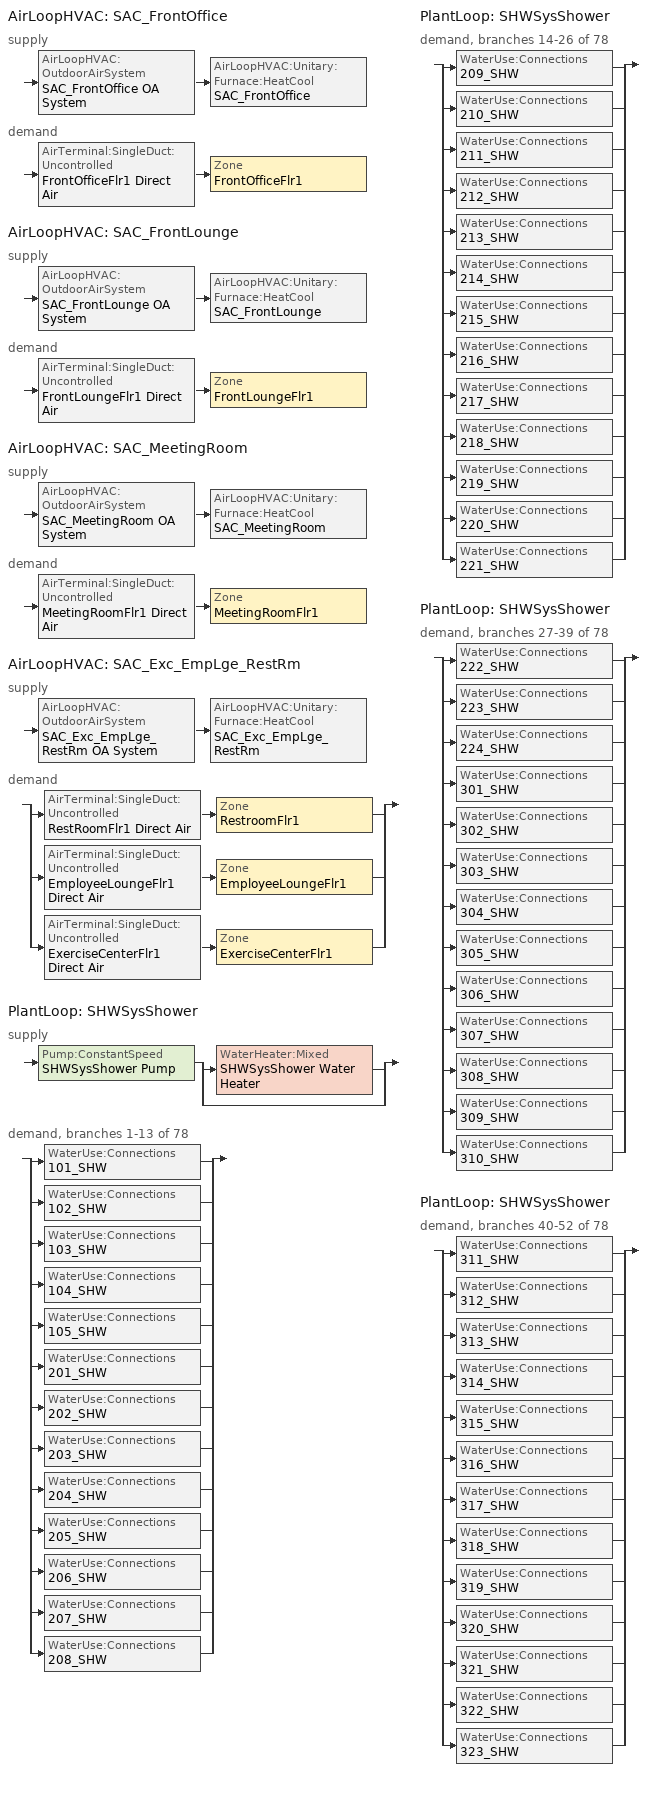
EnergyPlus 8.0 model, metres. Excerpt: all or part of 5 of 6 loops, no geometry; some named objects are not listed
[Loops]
AirLoopHVAC 'SAC_FrontOffice'
 supply: AirLoopHVAC:OutdoorAirSystem 'SAC_FrontOffice OA System' > AirLoopHVAC:Unitary:Furnace:HeatCool 'SAC_FrontOffice'
 demand: AirTerminal:SingleDuct:Uncontrolled 'FrontOfficeFlr1 Direct Air' > Zone 'FrontOfficeFlr1'
AirLoopHVAC 'SAC_FrontLounge'
 supply: AirLoopHVAC:OutdoorAirSystem 'SAC_FrontLounge OA System' > AirLoopHVAC:Unitary:Furnace:HeatCool 'SAC_FrontLounge'
 demand: AirTerminal:SingleDuct:Uncontrolled 'FrontLoungeFlr1 Direct Air' > Zone 'FrontLoungeFlr1'
AirLoopHVAC 'SAC_MeetingRoom'
 supply: AirLoopHVAC:OutdoorAirSystem 'SAC_MeetingRoom OA System' > AirLoopHVAC:Unitary:Furnace:HeatCool 'SAC_MeetingRoom'
 demand: AirTerminal:SingleDuct:Uncontrolled 'MeetingRoomFlr1 Direct Air' > Zone 'MeetingRoomFlr1'
AirLoopHVAC 'SAC_Exc_EmpLge_RestRm'
 supply: AirLoopHVAC:OutdoorAirSystem 'SAC_Exc_EmpLge_RestRm OA System' > AirLoopHVAC:Unitary:Furnace:HeatCool 'SAC_Exc_EmpLge_RestRm'
 demand: split
  | AirTerminal:SingleDuct:Uncontrolled 'RestRoomFlr1 Direct Air' > Zone 'RestroomFlr1'
  | AirTerminal:SingleDuct:Uncontrolled 'EmployeeLoungeFlr1 Direct Air' > Zone 'EmployeeLoungeFlr1'
  | AirTerminal:SingleDuct:Uncontrolled 'ExerciseCenterFlr1 Direct Air' > Zone 'ExerciseCenterFlr1'
PlantLoop 'SHWSysShower'
 supply: Pump:ConstantSpeed 'SHWSysShower Pump' > split
  | WaterHeater:Mixed 'SHWSysShower Water Heater'
  | bypass
 demand, branches 1-13 of 78: split
  | WaterUse:Connections '101_SHW'
  | WaterUse:Connections '102_SHW'
  | WaterUse:Connections '103_SHW'
  | WaterUse:Connections '104_SHW'
  | WaterUse:Connections '105_SHW'
  | WaterUse:Connections '201_SHW'
  | WaterUse:Connections '202_SHW'
  | WaterUse:Connections '203_SHW'
  | WaterUse:Connections '204_SHW'
  | WaterUse:Connections '205_SHW'
  | WaterUse:Connections '206_SHW'
  | WaterUse:Connections '207_SHW'
  | WaterUse:Connections '208_SHW'
PlantLoop 'SHWSysShower'
 demand, branches 14-26 of 78: split
  | WaterUse:Connections '209_SHW'
  | WaterUse:Connections '210_SHW'
  | WaterUse:Connections '211_SHW'
  | WaterUse:Connections '212_SHW'
  | WaterUse:Connections '213_SHW'
  | WaterUse:Connections '214_SHW'
  | WaterUse:Connections '215_SHW'
  | WaterUse:Connections '216_SHW'
  | WaterUse:Connections '217_SHW'
  | WaterUse:Connections '218_SHW'
  | WaterUse:Connections '219_SHW'
  | WaterUse:Connections '220_SHW'
  | WaterUse:Connections '221_SHW'
PlantLoop 'SHWSysShower'
 demand, branches 27-39 of 78: split
  | WaterUse:Connections '222_SHW'
  | WaterUse:Connections '223_SHW'
  | WaterUse:Connections '224_SHW'
  | WaterUse:Connections '301_SHW'
  | WaterUse:Connections '302_SHW'
  | WaterUse:Connections '303_SHW'
  | WaterUse:Connections '304_SHW'
  | WaterUse:Connections '305_SHW'
  | WaterUse:Connections '306_SHW'
  | WaterUse:Connections '307_SHW'
  | WaterUse:Connections '308_SHW'
  | WaterUse:Connections '309_SHW'
  | WaterUse:Connections '310_SHW'
PlantLoop 'SHWSysShower'
 demand, branches 40-52 of 78: split
  | WaterUse:Connections '311_SHW'
  | WaterUse:Connections '312_SHW'
  | WaterUse:Connections '313_SHW'
  | WaterUse:Connections '314_SHW'
  | WaterUse:Connections '315_SHW'
  | WaterUse:Connections '316_SHW'
  | WaterUse:Connections '317_SHW'
  | WaterUse:Connections '318_SHW'
  | WaterUse:Connections '319_SHW'
  | WaterUse:Connections '320_SHW'
  | WaterUse:Connections '321_SHW'
  | WaterUse:Connections '322_SHW'
  | WaterUse:Connections '323_SHW'
[Sizing:Zone] Zone Cooling Design Supply Air Temperature Input Method=SupplyAirTemperature; Zone Cooling Design Supply Air Temperature {C}=14; Zone Heating Design Supply Air Temperature Input Method=SupplyAirTemperature; Zone Heating Design Supply Air Temperature {C}=50; Zone Cooling Design Supply Air Humidity Ratio {kg-H2O/kg-air}=0.008; Zone Heating Design Supply Air Humidity Ratio {kg-H2O/kg-air}=0.008; Cooling Design Air Flow Method=DesignDay; Cooling Design Air Flow Rate {m3/s}=0; Cooling Minimum Air Flow Fraction=0; Heating Design Air Flow Method=DesignDay; Heating Design Air Flow Rate {m3/s}=0; Heating Maximum Air Flow Fraction=0
Name | Design Specification Outdoor Air Object
FrontLoungeFlr1 | SZ DSOA FrontLoungeFlr1
RestroomFlr1 | SZ DSOA RestroomFlr1
MeetingRoomFlr1 | SZ DSOA MeetingRoomFlr1
EmployeeLoungeFlr1 | SZ DSOA EmployeeLoungeFlr1
ExerciseCenterFlr1 | SZ DSOA ExerciseCenterFlr1
FrontOfficeFlr1 | SZ DSOA FrontOfficeFlr1
[DesignSpecification:OutdoorAir] Outdoor Air Method=Flow/Area; Outdoor Air Flow per Person {m3/s}=0; Outdoor Air Flow per Zone {m3/s}=0
Name | outside air flow per zone area {m3/s-m2}
SZ DSOA FrontLoungeFlr1 | 0.00144724
SZ DSOA RestroomFlr1 | 0
SZ DSOA MeetingRoomFlr1; SZ DSOA EmployeeLoungeFlr1 | 0.00157419
SZ DSOA ExerciseCenterFlr1 | 0.00132029
SZ DSOA FrontOfficeFlr1 | 0.000431633
[Sizing:System] Type of Load to Size On=Sensible; Design Outdoor Air Flow Rate {m3/s}=autosize; Minimum System Air Flow Ratio=1; Preheat Design Temperature {C}=7; Preheat Design Humidity Ratio {kgWater/kgDryAir}=0.008; Precool Design Temperature {C}=11; Precool Design Humidity Ratio {kgWater/kgDryAir}=0.008; Central Cooling Design Supply Air Temperature {C}=12; Central Heating Design Supply Air Temperature {C}=50; Sizing Option=NonCoincident; 100% Outdoor Air in Cooling=No; 100% Outdoor Air in Heating=No; Central Cooling Design Supply Air Humidity Ratio {kgWater/kgDryAir}=0.008; Central Heating Design Supply Air Humidity Ratio {kgWater/kgDryAir}=0.008; Cooling Design Air Flow Method=DesignDay; Cooling Design Air Flow Rate {m3/s}=0; Heating Design Air Flow Method=DesignDay; Heating Design Air Flow Rate {m3/s}=0; System Outdoor Air Method=ZoneSum
SAC_FrontOffice; SAC_FrontLounge; SAC_MeetingRoom; SAC_Exc_EmpLge_RestRm
[Sizing:Plant]
SHWSysShower: Loop Type=Heating; Design Loop Exit Temperature {C} This is to fix warning error.=60; Loop Design Temperature Difference {deltaC}=5
[ZoneControl:Thermostat] Control Type Schedule=COMPACT HVAC-ALWAYS 4; Control 1=CommonArea Thermostat Dual SP Control
Name | Zone or ZoneList
FrontLoungeFlr1 Thermostat | FrontLoungeFlr1
RestRoomFlr1 Thermostat | RestRoomFlr1
MeetingRoomFlr1 Thermostat | MeetingRoomFlr1
EmployeeLoungeFlr1 Thermostat | EmployeeLoungeFlr1
ExerciseCenterFlr1 Thermostat | ExerciseCenterFlr1
FrontOfficeFlr1 Thermostat | FrontOfficeFlr1
[ThermostatSetpoint:DualSetpoint]
CommonArea Thermostat Dual SP Control: Heating Setpoint Temperature Schedule=CommonArea_HtgSP_Sch; Cooling Setpoint Temperature Schedule=CommonArea_ClgSP_Sch
[AirTerminal:SingleDuct:Uncontrolled] Availability Schedule=COMPACT HVAC-ALWAYS 1; Maximum Air Flow Rate {m3/s}=autosize
FrontLoungeFlr1 Direct Air; RestRoomFlr1 Direct Air; MeetingRoomFlr1 Direct Air; EmployeeLoungeFlr1 Direct Air; ExerciseCenterFlr1 Direct Air; FrontOfficeFlr1 Direct Air
[Zone equipment]
FrontLoungeFlr1: FrontLoungeFlr1 Direct Air
RestRoomFlr1: RestRoomFlr1 Direct Air
MeetingRoomFlr1: MeetingRoomFlr1 Direct Air
EmployeeLoungeFlr1: EmployeeLoungeFlr1 Direct Air
ExerciseCenterFlr1: ExerciseCenterFlr1 Direct Air
FrontOfficeFlr1: FrontOfficeFlr1 Direct Air
[Fan:ConstantVolume] Availability Schedule=AlwaysOn; Fan Efficiency=0.55575; Pressure Rise {Pa}=622.5; Maximum Flow Rate {m3/s}=autosize; Motor Efficiency=0.855; Motor In Airstream Fraction=1
SAC_FrontOffice Supply Fan; SAC_FrontLounge Supply Fan; SAC_Exc_EmpLge_RestRm Supply Fan
[Fan:OnOff]
SAC_MeetingRoom Supply Fan: Availability Schedule=AlwaysOn; Fan Efficiency=0.55575; Pressure Rise {Pa}=622.5; Maximum Flow Rate {m3/s}=autosize; Motor Efficiency=0.855; Motor In Airstream Fraction=1; Fan Efficiency Ratio Function of Speed Ratio Curve=0.55575
[Coil:Cooling:DX:SingleSpeed] Availability Schedule=AlwaysOn; Rated Total Cooling Capacity {W}=autosize; Rated Sensible Heat Ratio=autosize; Rated COP {W/W}=4.11713; Rated Air Flow Rate {m3/s}=autosize; Total Cooling Capacity Function of Temperature Curve=SAC DX Cooling Coil Cap-FT; Total Cooling Capacity Function of Flow Fraction Curve=SAC DX Cooling Coil Cap-FF; Energy Input Ratio Function of Temperature Curve=SAC DX Cooling Coil EIR-FT; Energy Input Ratio Function of Flow Fraction Curve=SAC DX Cooling Coil EIR-FF; Part Load Fraction Correlation Curve=SAC DX Cooling Coil PLF-FPLR; Nominal Time for Condensate Removal to Begin {s}=0; Ratio of Initial Moisture Evaporation Rate and Steady State Latent Capacity=0; Maximum Cycling Rate {cycles/hr}=0; Latent Capacity Time Constant {s}=0; Condenser Type=AirCooled; Evaporative Condenser Effectiveness=0; Evaporative Condenser Pump Rated Power Consumption {W}=0; Crankcase Heater Capacity {W}=0; Maximum Outdoor Dry-Bulb Temperature for Crankcase Heater Operation {C}=10
SAC_FrontOffice Cooling Coil; SAC_FrontLounge Cooling Coil; SAC_MeetingRoom Cooling Coil; SAC_Exc_EmpLge_RestRm Cooling Coil
[Coil:Heating:Gas] Availability Schedule=AlwaysOn; Gas Burner Efficiency=0.8; Nominal Capacity {W}=autosize; Parasitic Electric Load {W}=0; Part Load Fraction Correlation Curve=SAC Heating Coil PLF-FPLR; Parasitic Gas Load {W}=0
SAC_FrontOffice Heating Coil; SAC_FrontLounge Heating Coil; SAC_MeetingRoom Heating Coil; SAC_Exc_EmpLge_RestRm Heating Coil
[AirLoopHVAC:Unitary:Furnace:HeatCool] Availability Schedule=COMPACT HVAC-ALWAYS 1; Maximum Supply Air Temperature {C}=80; Supply Air Flow Rate During Cooling Operation {m3/s}=autosize; Supply Air Flow Rate During Heating Operation {m3/s}=autosize; Supply Air Flow Rate When No Cooling or Heating is Needed {m3/s}=autosize; Fan Placement=BlowThrough; Dehumidification Control Type=None
Name | Supply Air Fan Operating Mode Schedule | Controlling Zone or Thermostat Location | Supply Fan | Heating Coil | Cooling Coil
SAC_FrontOffice | COMPACT HVAC-ALWAYS 1 | FrontOfficeFlr1 | SAC_FrontOffice Supply Fan | SAC_FrontOffice Heating Coil | SAC_FrontOffice Cooling Coil
SAC_FrontLounge | COMPACT HVAC-ALWAYS 1 | FrontLoungeFlr1 | SAC_FrontLounge Supply Fan | SAC_FrontLounge Heating Coil | SAC_FrontLounge Cooling Coil
SAC_MeetingRoom | Off During Unoccupied Period | MeetingRoomFlr1 | SAC_MeetingRoom Supply Fan | SAC_MeetingRoom Heating Coil | SAC_MeetingRoom Cooling Coil
SAC_Exc_EmpLge_RestRm | COMPACT HVAC-ALWAYS 1 | ExerciseCenterFlr1 | SAC_Exc_EmpLge_RestRm Supply Fan | SAC_Exc_EmpLge_RestRm Heating Coil | SAC_Exc_EmpLge_RestRm Cooling Coil
[Controller:OutdoorAir] Minimum Outdoor Air Flow Rate {m3/s}=autosize; Maximum Outdoor Air Flow Rate {m3/s}=autosize; Economizer Control Action Type=ModulateFlow; Lockout Type=NoLockout; Minimum Limit Type=FixedMinimum; Minimum Outdoor Air Schedule=MinOA_MotorizedDamper_Sched
Name | EconomizerChoice | Maximum Fraction of Outdoor Air Schedule
SAC_FrontOffice OA Controller | NoEconomizer | SAC_FO_Timestep_Econ_Eff_SCH
SAC_FrontLounge OA Controller | DifferentialDryBulb | SAC_FL_Timestep_Econ_Eff_SCH
SAC_MeetingRoom OA Controller | NoEconomizer | SAC_MR_Timestep_Econ_Eff_SCH
SAC_Exc_EmpLge_RestRm OA Controller | NoEconomizer | SAC_Exc_Timestep_Econ_Eff_SCH
[AirLoopHVAC] Design Supply Air Flow Rate {m3/s}=autosize
SAC_FrontOffice; SAC_FrontLounge; SAC_MeetingRoom; SAC_Exc_EmpLge_RestRm
[Pump:ConstantSpeed]
SHWSysShower Pump: Rated Flow Rate {m3/s}=AUTOSIZE; Rated Pump Head {Pa}=29891; Rated Power Consumption {W}=AUTOSIZE; Motor Efficiency=0.85; Fraction of Motor Inefficiencies to Fluid Stream=0; Pump Control Type=Intermittent
[WaterHeater:Mixed]
SHWSysShower Water Heater: Tank Volume {m3}=1.135624; Setpoint Temperature Schedule=SHWSysShower Water Heater Setpoint Temperature Schedule; Deadband Temperature Difference {deltaC}=2; Maximum Temperature Limit {C}=82.2222; Heater Control Type=Cycle; Heater Maximum Capacity {W}=87921.32; Heater Fuel Type=NATURALGAS; Heater Thermal Efficiency=0.803989; Off Cycle Parasitic Fuel Consumption Rate {W}=1568; Off Cycle Parasitic Fuel Type=NATURALGAS; Off Cycle Parasitic Heat Fraction to Tank=0.8; On Cycle Parasitic Fuel Consumption Rate {W}=1568; On Cycle Parasitic Fuel Type=NATURALGAS; Ambient Temperature Indicator=zone; Ambient Temperature Zone=MECHANICALROOMFLR1; Off Cycle Loss Coefficient to Ambient Temperature {W/K}=11.2541; On Cycle Loss Coefficient to Ambient Temperature {W/K}=11.2541; Use Side Effectiveness=1; Source Side Effectiveness=1; Use Side Design Flow Rate {m3/s}=AUTOSIZE; Source Side Design Flow Rate {m3/s}=AUTOSIZE; Indirect Water Heating Recovery Time {hr}=1.5
[PlantLoop]
SHWSysShower: Fluid Type=WATER; Plant Equipment Operation Scheme=SHWSysShower Loop Operation Scheme List; Maximum Loop Temperature {C}=60; Minimum Loop Temperature {C}=10; Maximum Loop Flow Rate {m3/s}=AUTOSIZE; Minimum Loop Flow Rate {m3/s}=0; Plant Loop Volume {m3}=AUTOSIZE; Load Distribution Scheme=Optimal
[PlantEquipmentList]
SHWSysShower Equipment List: SHWSysShower Water Heater
[PlantEquipmentOperation:HeatingLoad]
SHWSysShower Operation Scheme: Load Range 1 Lower Limit {W}=0; Load Range 1 Upper Limit {W}=1000000000000000; Range 1 Equipment List=SHWSysShower Equipment List
[PlantEquipmentOperationSchemes]
SHWSysShower Loop Operation Scheme List: Control Scheme 1=SHWSysShower Operation Scheme; Control Scheme 1 Schedule=PlantOnSched
[SetpointManager:Scheduled]
SHWSysShower Loop Setpoint Manager: Control Variable=Temperature; Schedule=SHWSysShower-Loop-Temp-Schedule; Setpoint Node or NodeList=SHWSysShower Supply Outlet Node
[SetpointManager:SingleZone:Reheat] Control Variable=Temperature; Minimum Supply Air Temperature {C}=13; Maximum Supply Air Temperature {C}=45
Name | Control Zone | Setpoint Node or NodeList
SAC_FrontOffice Supply Air Temp Manager | FrontOfficeFlr1 | SAC_FrontOffice Air Loop Outlet
SAC_FrontLounge Supply Air Temp Manager | FrontLoungeFlr1 | SAC_FrontLounge Air Loop Outlet
SAC_MeetingRoom Supply Air Temp Manager | MeetingRoomFlr1 | SAC_MeetingRoom Air Loop Outlet
SAC_Exc_EmpLge_RestRm Supply Air Temp Manager | ExerciseCenterFlr1 | SAC_Exc_EmpLge_RestRm Air Loop Outlet
[SetpointManager:MixedAir] Control Variable=Temperature
Name | Setpoint Node or NodeList
SAC_FrontOffice Cooling Coil Air Temp Manager | SAC_FrontOffice Mixed Air Outlet
SAC_FrontLounge Cooling Coil Air Temp Manager | SAC_FrontLounge Mixed Air Outlet
SAC_MeetingRoom Cooling Coil Air Temp Manager | SAC_MeetingRoom Mixed Air Outlet
SAC_Exc_EmpLge_RestRm Cooling Coil Air Temp Manager | SAC_Exc_EmpLge_RestRm Mixed Air Outlet
[WaterUse:Equipment] Peak Flow Rate {m3/s}=2.337e-06; Target Temperature Schedule=SHW Shower Temp Sched; Sensible Fraction Schedule=SHW Sensible fract sched; Latent Fraction Schedule=SHW Latent fract sched
Name | Flow Rate Fraction Schedule | Zone
101_SHW | AlwaysOff | GuestRoom101
102_SHW | AlwaysOff | GuestRoom102
103_SHW | GuestRoom_SHW_Sch | GuestRoom103
104_SHW | GuestRoom_SHW_Sch | GuestRoom104
105_SHW | GuestRoom_SHW_Sch | GuestRoom105
201_SHW | AlwaysOff | GuestRoom201
202_SHW; 203_SHW; 204_SHW; 205_SHW | GuestRoom_SHW_Sch | GuestRoom202_205
206_SHW; 207_SHW; 208_SHW | GuestRoom_SHW_Sch | GuestRoom206_208
209_SHW; 210_SHW; 211_SHW; 212_SHW | GuestRoom_SHW_Sch | GuestRoom209_212
213_SHW | GuestRoom_SHW_Sch | GuestRoom213
214_SHW | GuestRoom_SHW_Sch | GuestRoom214
215_SHW; 216_SHW; 217_SHW; 218_SHW | AlwaysOff | GuestRoom215_218
219_SHW | GuestRoom_SHW_Sch | GuestRoom219
220_SHW; 221_SHW; 222_SHW; 223_SHW | GuestRoom_SHW_Sch | GuestRoom220_223
224_SHW | GuestRoom_SHW_Sch | GuestRoom224
301_SHW | AlwaysOff | GuestRoom301
302_SHW; 303_SHW; 304_SHW; 305_SHW | AlwaysOff | GuestRoom302_305
306_SHW; 307_SHW; 308_SHW | AlwaysOff | GuestRoom306_308
309_SHW; 310_SHW; 311_SHW; 312_SHW | GuestRoom_SHW_Sch | GuestRoom309_312
313_SHW | AlwaysOff | GuestRoom313
314_SHW | GuestRoom_SHW_Sch | GuestRoom314
315_SHW; 316_SHW; 317_SHW; 318_SHW | GuestRoom_SHW_Sch | GuestRoom315_318
319_SHW | AlwaysOff | GuestRoom319
320_SHW; 321_SHW; 322_SHW; 323_SHW | GuestRoom_SHW_Sch | GuestRoom320_323
[WaterUse:Connections]
Name | Water Use Equipment 1
101_SHW | 101_SHW
102_SHW | 102_SHW
103_SHW | 103_SHW
104_SHW | 104_SHW
105_SHW | 105_SHW
201_SHW | 201_SHW
202_SHW | 202_SHW
203_SHW | 203_SHW
204_SHW | 204_SHW
205_SHW | 205_SHW
206_SHW | 206_SHW
207_SHW | 207_SHW
208_SHW | 208_SHW
209_SHW | 209_SHW
210_SHW | 210_SHW
211_SHW | 211_SHW
212_SHW | 212_SHW
213_SHW | 213_SHW
214_SHW | 214_SHW
215_SHW | 215_SHW
216_SHW | 216_SHW
217_SHW | 217_SHW
218_SHW | 218_SHW
219_SHW | 219_SHW
220_SHW | 220_SHW
221_SHW | 221_SHW
222_SHW | 222_SHW
223_SHW | 223_SHW
224_SHW | 224_SHW
301_SHW | 301_SHW
302_SHW | 302_SHW
303_SHW | 303_SHW
304_SHW | 304_SHW
305_SHW | 305_SHW
306_SHW | 306_SHW
307_SHW | 307_SHW
308_SHW | 308_SHW
309_SHW | 309_SHW
310_SHW | 310_SHW
311_SHW | 311_SHW
312_SHW | 312_SHW
313_SHW | 313_SHW
314_SHW | 314_SHW
315_SHW | 315_SHW
316_SHW | 316_SHW
317_SHW | 317_SHW
318_SHW | 318_SHW
319_SHW | 319_SHW
320_SHW | 320_SHW
321_SHW | 321_SHW
322_SHW | 322_SHW
323_SHW | 323_SHW
[EnergyManagementSystem:Sensor]
Name | Output:Variable or Output:Meter Index Key | Output:Variable or Output:Meter
SAC_FL_OAFlowMass | SAC_FrontLounge Outside Air Inlet | System Node Mass Flow Rate
SAC_FL_DAT_Rqd | SAC_FrontLounge Air Loop Outlet | System Node Setpoint Temperature
SAC_Exc_OAFlowMass | SAC_Exc_EmpLge_RestRm Outside Air Inlet | System Node Mass Flow Rate
SAC_Exc_DAT_Rqd | SAC_Exc_EmpLge_RestRm Air Loop Outlet | System Node Setpoint Temperature
SAC_FO_OAFlowMass | SAC_FrontOffice Outside Air Inlet | System Node Mass Flow Rate
SAC_FO_DAT_Rqd | SAC_FrontOffice Air Loop Outlet | System Node Setpoint Temperature
SAC_MR_OAFlowMass | SAC_MeetingRoom Outside Air Inlet | System Node Mass Flow Rate
SAC_MR_DAT_Rqd | SAC_MeetingRoom Air Loop Outlet | System Node Setpoint Temperature
[EnergyManagementSystem:InternalVariable]
Name | Internal Data Index Key | Internal Data Type
SAC_FL_DesignFlowMass | SAC_FrontLounge OA Controller | Outdoor Air Controller Maximum Mass Flow Rate
SAC_FL_OADesignMass | SAC_FrontLounge OA Controller | Outdoor Air Controller Minimum Mass Flow Rate
SAC_Exc_DesignFlowMass | SAC_Exc_EmpLge_RestRm OA Controller | Outdoor Air Controller Maximum Mass Flow Rate
SAC_Exc_OADesignMass | SAC_Exc_EmpLge_RestRm OA Controller | Outdoor Air Controller Minimum Mass Flow Rate
SAC_FO_DesignFlowMass | SAC_FrontOffice OA Controller | Outdoor Air Controller Maximum Mass Flow Rate
SAC_FO_OADesignMass | SAC_FrontOffice OA Controller | Outdoor Air Controller Minimum Mass Flow Rate
SAC_MR_DesignFlowMass | SAC_MeetingRoom OA Controller | Outdoor Air Controller Maximum Mass Flow Rate
SAC_MR_OADesignMass | SAC_MeetingRoom OA Controller | Outdoor Air Controller Minimum Mass Flow Rate
[Schedule:Compact]
AlwaysOn; COMPACT HVAC-ALWAYS 1; PlantOnSched; MinOA_MotorizedDamper_Sched: Through: 12/31, For: AllDays, Until: 24:00, 1
AlwaysOff: Through: 12/31, For: AllDays, Until: 24:00, 0
COMPACT HVAC-ALWAYS 4: Through: 12/31, For: AllDays, Until: 24:00, 4
CommonArea_HtgSP_Sch: Through: 12/31, For: AllDays, Until: 24:00, 21.111
CommonArea_ClgSP_Sch: Through: 12/31, For: AllDays, Until: 24:00, 23.889
Off During Unoccupied Period: Through: 12/31, For: AllDays, Until: 8:00, 0, Until: 18:00, 1, Until: 24:00, 0
SHWSysShower-Loop-Temp-Schedule; SHWSysShower Water Heater Setpoint Temperature Schedule; SHW Shower Temp Sched: Through: 12/31, For: AllDays, Until: 24:00, 60
GuestRoom_SHW_Sch: Through: 12/31, For: Weekdays, Until: 01:00, 0.2, Until: 04:00, 0.15, Until: 05:00, 0.2, Until: 06:00, 0.35, Until: 07:00, 0.6, Until: 08:00, 0.8, Until: 09:00, 0.55, Until: 10:00, 0.4, Until: 11:00, 0.3, Until: 17:00, 0.2, Until: 18:00, 0.3, Until: 19:00, 0.55, Until: 21:00, 0.4, Until: 22:00, 0.6, Until: 23:00, 0.45, Until: 24:00, 0.25, For: AllOtherDays, Until: 01:00, 0.2, Until: 04:00, 0.15, Until: 05:00, 0.2, Until: 06:00, 0.25, Until: 07:00, 0.35, Until: 08:00, 0.6, Until: 09:00, 0.8, Until: 10:00, 0.55, Until: 11:00, 0.4, Until: 12:00, 0.3, Until: 17:00, 0.2, Until: 18:00, 0.25, Until: 19:00, 0.3, Until: 22:00, 0.4, Until: 23:00, 0.6, Until: 24:00, 0.35
SHW Latent fract sched: Through: 12/31, For: AllDays, Until: 24:00, 0.05
SHW Sensible fract sched: Through: 12/31, For: AllDays, Until: 24:00, 0.2
[Curve:Quadratic]
Name | Coefficient1 Constant | Coefficient2 x | Coefficient3 x**2 | Minimum Value of x | Maximum Value of x
SAC DX Cooling Coil Cap-FF | 0.8 | 0.2 | 0 | 0.5 | 1.5
SAC DX Cooling Coil EIR-FF | 1.1552 | -0.1808 | 0.0256 | 0.5 | 1.5
SAC DX Cooling Coil PLF-FPLR | 0.85 | 0.15 | 0 | 0 | 1
[Curve:Cubic]
SAC Heating Coil PLF-FPLR: Coefficient1 Constant=0.8; Coefficient2 x=0.2; Coefficient3 x**2=0; Coefficient4 x**3=0; Minimum Value of x=0; Maximum Value of x=1
[Curve:Biquadratic] Minimum Value of x=12.77778; Maximum Value of x=23.88889; Minimum Value of y=23.88889; Maximum Value of y=46.11111
Name | Coefficient1 Constant | Coefficient2 x | Coefficient3 x**2 | Coefficient4 y | Coefficient5 y**2 | Coefficient6 x*y
SAC DX Cooling Coil Cap-FT | 0.942588 | 0.00954335 | 0.00068377 | -0.0110427 | 5.249e-06 | -9.72e-06
SAC DX Cooling Coil EIR-FT | 0.342414 | 0.034885 | -0.0006237 | 0.00497722 | 0.000437951 | -0.000728028
[Schedule:Constant]
SAC_FL_Timestep_Econ_Eff_SCH; SAC_Exc_Timestep_Econ_Eff_SCH; SAC_FO_Timestep_Econ_Eff_SCH; SAC_MR_Timestep_Econ_Eff_SCH: Fraction, 0.7
